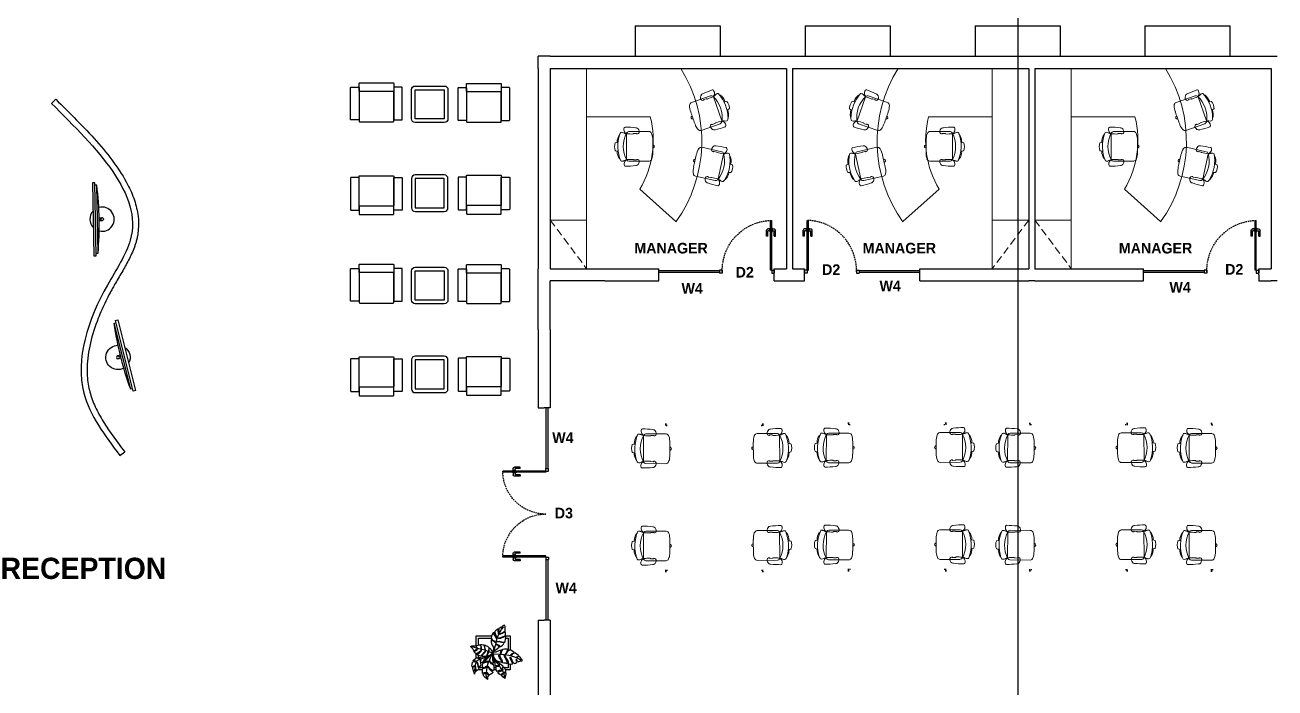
# Model space of a CAD drawing. Header units: inches. Extents: x 478327 to 492265, y -26791 to -22136.
# Drawn here: x 480597 to 481524, y -24037 to -23545 of the extents above; entities that cross this region are included whole.
import ezdxf

# ---------------------------------------------------------------- set-up
doc = ezdxf.new("R2010")
doc.units = ezdxf.units.IN
doc.header["$MEASUREMENT"] = 0
for name, pattern in [('DASHED', [0.75, 0.5, -0.25]), ('HIDDEN2', [0.1875, 0.125, -0.0625]), ('TRATTEGGIATA2', [9.525, 6.35, -3.175])]:
    doc.linetypes.add(name, pattern=pattern)
doc.layers.add('A-furniture', color=8, linetype='Continuous', lineweight=9)
doc.layers.add('I-ANNO-TEXT', color=7, linetype='Continuous', lineweight=18)
for name, color, linetype in [('C-RD-TEXT-TITLE', 4, 'Continuous'), ('Ceco.NET 17', 3, 'Continuous'), ('GLAZING', 4, 'Continuous'), ('I-FURN', 1, 'Continuous'), ('I-WALL-IN', 3, 'Continuous')]:
    doc.layers.add(name, color=color, linetype=linetype)
doc.styles.add('MICRO', font='')
doc.styles.get('MICRO').set_extended_font_data('MicrogrammaSSi', bold=True)

# ---------------------------------------------------------------- blocks, each defined once
blk = doc.blocks.new('A$C6A0E07C9')
at = {"layer": 'A-furniture'}
for p, q in [((-0.214, 0.272), (0.118, 0.288)), ((-0.012, 0.242), (-0.025, 0.242)), ((-0.011, 0.243), (-0.012, 0.242)), ((-0.008, 0.248), (-0.011, 0.243)), ((-0.011, 0.243), (-0.011, 0.243)), ((0.038, 0.251), (-0.003, 0.25)), ((0.042, 0.251), (0.045, 0.247)), ((0.045, 0.247), (0.046, 0.246)), ((0.046, 0.246), (0.048, 0.245)), ((0.048, 0.245), (0.048, 0.245)), ((0.159, 0.25), (0.179, -0.167)), ((-0.291, 0.02), (-0.289, 0.029)), ((-0.288, 0.01), (-0.291, 0.02)), ((-0.289, 0.029), (-0.284, 0.038)), ((-0.282, 0.002), (-0.288, 0.01)), ((-0.284, 0.038), (-0.276, 0.044)), ((-0.274, -0.003), (-0.282, 0.002)), ((-0.276, 0.044), (-0.267, 0.046)), ((-0.269, 0.177), (-0.266, 0.205)), ((0.315, 0.121), (0.306, 0.12)), ((0.313, 0.121), (0.347, 0.116)), ((0.315, 0.152), (0.319, 0.129)), ((0.351, 0.113), (0.36, 0.088)), ((0.364, 0.015), (0.358, -0.011)), ((0.36, 0.088), (0.366, 0.051)), ((0.366, 0.051), (0.364, 0.015)), ((-0.264, -0.004), (-0.274, -0.003)), ((-0.189, -0.217), (0.143, -0.2)), ((0.009, -0.176), (-0.004, -0.177)), ((0.009, -0.176), (0.009, -0.176)), ((0.01, -0.176), (0.009, -0.176)), ((0.013, -0.182), (0.01, -0.176)), ((0.059, -0.18), (0.018, -0.183)), ((0.063, -0.179), (0.066, -0.175)), ((0.066, -0.175), (0.067, -0.174)), ((0.067, -0.174), (0.069, -0.173)), ((0.069, -0.173), (0.069, -0.173)), ((0.296, -0.147), (0.284, -0.159)), ((0.311, -0.022), (0.322, -0.023)), ((0.32, -0.023), (0.355, -0.015)), ((0.355, -0.015), (0.356, -0.013)), ((0.356, -0.013), (0.358, -0.011))]:
    blk.add_line(p, q, dxfattribs=at)
for centre, radius, start, end in [((0.594, -0.035), 0.893, 162.1203, 164.4323), ((-0.21, 0.223), 0.0487, 94.526, 161.0109), ((0.027, 0.278), 0.0792, 129.4999, 189.1152), ((-0.022, 0.271), 0.0292, 192.0047, 264.4409), ((0.007, 0.283), 0.0635, 94.0792, 117.5938), ((-0.004, 0.244), 0.00623, 84.8455, 131.3174), ((0.224, -0.892), 1.257, 92.3594, 100.1757), ((0.037, 0.241), 0.0101, 64.5281, 88.6391), ((0.001, 1.553), 1.309, 272.0899, 276.676), ((0.117, 0.241), 0.0463, 34.0902, 88.4441), ((0.149, 0.274), 0.0211, 279.8693, 313.3434), ((-0.249, 0.025), 0.471, 334.5973, 30.9732), ((0.17, 0.245), 0.0129, 130.1366, 158.0173), ((0.187, 0.181), 0.0779, 100.0525, 108.2672), ((0.108, 0.326), 0.0879, 309.6726, 333.0223), ((0.172, 0.345), 0.0192, 28.1256, 89.2436), ((-1.125, 2.793), 2.849, 297.1157, 298.0695), ((-0.92, -0.013), 1.143, 14.0931, 15.0056), ((0.121, 0.323), 0.0749, 330.3794, 24.513), ((0.234, 0.223), 0.0597, 72.5282, 107.7011), ((0.195, 0.222), 0.0806, 25.5198, 45.5387), ((-0.301, 0.026), 0.614, 339.6108, 22.0467), ((0.128, 0.125), 0.189, 8.0925, 40.8276), ((0.182, 0.142), 0.452, 175.5289, 182.0991), ((72.219, 3.627), 72.574, 182.76527, 182.92488), ((0.31, 0.129), 0.0088, 301.088, 3.1667), ((0.347, 0.111), 0.00513, 22.8184, 91.0076), ((0.081, -0.062), 0.341, 182.481, 200.7553), ((-0.186, -0.16), 0.0572, 202.8821, 266.1169), ((0.052, -0.207), 0.0792, 176.5782, 236.1936), ((0.002, -0.206), 0.0292, 101.2525, 173.6887), ((0.017, -0.177), 0.00623, 234.376, 280.848), ((0.058, -0.17), 0.0101, 277.0543, 301.1654), ((0.152, -1.479), 1.309, 89.0174, 93.6036), ((0.138, -0.155), 0.0449, 276.7939, 330.1521), ((0.172, -0.191), 0.0211, 52.3501, 85.8241), ((0.197, -0.155), 0.0211, 212.6602, 229.0352), ((0.163, -0.292), 0.122, 63.0548, 80.6357), ((0.136, -0.248), 0.0879, 32.6712, 56.0209), ((-0.92, -0.013), 1.143, 350.6964, 351.6126), ((0.149, -0.244), 0.0749, 341.1805, 35.314), ((0.324, 0.055), 0.26, 246.1539, 250.8174), ((0.249, -0.153), 0.0392, 254.2998, 275.9911), ((0.254, -0.14), 0.0518, 269.3553, 293.3788), ((0.116, -0.038), 0.211, 328.6962, 1.8079), ((0.318, -0.031), 0.00903, 2.1237, 63.3709), ((0.031, -0.214), 0.0635, 248.0997, 271.6142), ((0.131, 0.976), 1.257, 265.5178, 273.334), ((0.202, -0.26), 0.0192, 276.4498, 337.5679)]:
    blk.add_arc(centre, radius, start, end, dxfattribs=at)
blk = doc.blocks.new('*U141')
at = {"layer": 'A-furniture'}
for p, q in [((2.5, -0.6), (2.5, 0)), ((3.3, -0.6), (0, -0.6)), ((0.8, -0.6), (0.8, -1.65)), ((1.992, -1.476), (2.525, -2.072))]:
    blk.add_line(p, q, dxfattribs=at)
at = {"layer": 'A-furniture', "linetype": 'HIDDEN2'}
blk.add_line((2.5, 0), (3.3, -0.6), dxfattribs=at)
at = {"layer": 'A-furniture'}
for centre, radius, start, end in [((1.189, -0.145), 1.554, 255.5214, 301.111), ((1.204, -0.234), 2.264, 237.868, 305.7215)]:
    blk.add_arc(centre, radius, start, end, dxfattribs=at)
for p, rotation in [((1.323, -1.428), 86.85652716130764), ((0.691, -2.585), 248.0226334994808), ((1.546, -2.651), 279.5773348211345)]:
    blk.add_blockref('A$C6A0E07C9', p, dxfattribs=dict(at, rotation=rotation))
blk = doc.blocks.new('EIHFEOUH')
at = {"linetype": 'ByBlock'}
for points in [[(275, 0), (-275, 0, 0.414214), (-285, -10), (-285, -130, 0.414214), (-275, -140), (275, -140, 0.414214), (285, -130), (285, -10, 0.414214)], [(-415, -70), (-295, -70, -0.414214), (-285, -80), (-285, -600, -0.414214), (-295, -610), (-415, -610, -0.414214), (-425, -600), (-425, -80, -0.414214)], [(-275, -140), (275, -140, -0.414214), (285, -150), (285, -630, -0.414214), (275, -640), (-275, -640, -0.414214), (-285, -630), (-285, -150, -0.414214)], [(415, -70), (295, -70, 0.414214), (285, -80), (285, -600, 0.414214), (295, -610), (415, -610, 0.414214), (425, -600), (425, -80, 0.414214)]]:
    blk.add_lwpolyline(points, format="xyb", close=True, dxfattribs=at)
blk = doc.blocks.new('*U154')
at = {"layer": 'A-furniture'}
for p, q in [((2.5, -0.6), (2.5, 0)), ((3.3, -0.6), (0, -0.6)), ((0.8, -0.6), (0.8, -1.65)), ((1.992, -1.476), (2.525, -2.072))]:
    blk.add_line(p, q, dxfattribs=at)
at = {"layer": 'A-furniture', "linetype": 'HIDDEN2'}
blk.add_line((2.5, 0), (3.3, -0.6), dxfattribs=at)
at = {"layer": 'A-furniture'}
for centre, radius, start, end in [((1.189, -0.145), 1.554, 255.5214, 301.111), ((1.204, -0.234), 2.264, 237.868, 305.7215)]:
    blk.add_arc(centre, radius, start, end, dxfattribs=at)
for p, rotation in [((1.323, -1.428), 86.85652716130764), ((0.691, -2.585), 248.0226334994808), ((1.546, -2.651), 279.5773348211345)]:
    blk.add_blockref('A$C6A0E07C9', p, dxfattribs=dict(at, rotation=rotation))
blk = doc.blocks.new('*U155')
at = {"layer": 'A-furniture'}
for p, q in [((2.5, -0.6), (2.5, 0)), ((3.3, -0.6), (0, -0.6)), ((0.8, -0.6), (0.8, -1.65)), ((1.992, -1.476), (2.525, -2.072))]:
    blk.add_line(p, q, dxfattribs=at)
at = {"layer": 'A-furniture', "linetype": 'HIDDEN2'}
blk.add_line((2.5, 0), (3.3, -0.6), dxfattribs=at)
at = {"layer": 'A-furniture'}
for centre, radius, start, end in [((1.189, -0.145), 1.554, 255.5214, 301.111), ((1.204, -0.234), 2.264, 237.868, 305.7215)]:
    blk.add_arc(centre, radius, start, end, dxfattribs=at)
for p, rotation in [((1.323, -1.428), 86.85652716130764), ((0.691, -2.585), 248.0226334994808), ((1.546, -2.651), 279.5773348211345)]:
    blk.add_blockref('A$C6A0E07C9', p, dxfattribs=dict(at, rotation=rotation))
blk = doc.blocks.new('1505774114')
for p, q in [((381, 1577, 616), (411, 1577, 616)), ((413, 1557, 26), (395, 1557, 26)), ((2781, 1557, 26), (2799, 1557, 26)), ((2813, 1577, 616), (2783, 1577, 616)), ((381, -23, 616), (411, -23, 616)), ((413, -3, 26), (395, -3, 26)), ((2781, -3, 26), (2799, -3, 26)), ((2813, -23, 616), (2783, -23, 616))]:
    blk.add_line(p, q)
at = {"extrusion": (1.22461e-16, 1, 0)}
for centre, radius in [((-381, 586, 1577), 10.5), ((-381, 586, 1577), 8.5), ((-2813, 586, 1577), 10.5), ((-2813, 586, 1577), 8.5)]:
    blk.add_circle(centre, radius, dxfattribs=at)
at = {"extrusion": (0, -1, 0)}
for centre, radius in [((381, 586, 23), 10.5), ((381, 586, 23), 8.5), ((2813, 586, 23), 10.5), ((2813, 586, 23), 8.5)]:
    blk.add_circle(centre, radius, dxfattribs=at)
blk = doc.blocks.new('glass door- 1500')
for p, q in [((410375, -9162), (410375, -8433)), ((410396, -9162), (410396, -8433)), ((411811, -9162), (411811, -8433)), ((411832, -9162), (411832, -8433)), ((410311, -8728), (410311, -8632)), ((410364, -8611), (410332, -8611)), ((410332, -8728), (410332, -8643)), ((410364, -8643), (410332, -8643)), ((410375, -8600), (410364, -8600)), ((410364, -8653), (410364, -8600)), ((410375, -8653), (410364, -8653)), ((410396, -8600), (410407, -8600)), ((410396, -8653), (410407, -8653)), ((410407, -8653), (410407, -8600)), ((410407, -8611), (410439, -8611)), ((410407, -8643), (410439, -8643)), ((410439, -8728), (410439, -8643)), ((410461, -8728), (410461, -8632)), ((411747, -8728), (411747, -8632)), ((411800, -8611), (411768, -8611)), ((411800, -8643), (411768, -8643)), ((411768, -8728), (411768, -8643)), ((411811, -8600), (411800, -8600)), ((411800, -8653), (411800, -8600)), ((411811, -8653), (411800, -8653)), ((411832, -8600), (411843, -8600)), ((411832, -8653), (411843, -8653)), ((411843, -8653), (411843, -8600)), ((411843, -8611), (411875, -8611)), ((411843, -8643), (411875, -8643)), ((411875, -8728), (411875, -8643)), ((411896, -8728), (411896, -8632)), ((410332, -8728), (410311, -8728)), ((410439, -8728), (410461, -8728)), ((411768, -8728), (411747, -8728)), ((411875, -8728), (411896, -8728)), ((410332, -9162), (410332, -9209)), ((410375, -9162), (410332, -9162)), ((410375, -9209), (410332, -9209)), ((410375, -9162), (410375, -9209)), ((410375, -9162), (410375, -9209)), ((410375, -9162), (410396, -9162)), ((411832, -9162), (411811, -9162)), ((411832, -9162), (411832, -9209)), ((411832, -9162), (411832, -9209)), ((411832, -9162), (411875, -9162)), ((411832, -9209), (411875, -9209)), ((411875, -9162), (411875, -9209))]:
    blk.add_line(p, q)
for points in [[(410375, -8433), (410396, -8433)], [(411832, -8433), (411811, -8433)]]:
    blk.add_lwpolyline(points)
at = {"linetype": 'DASHED', "ltscale": 50}
for centre, start, end in [((410375, -9162), 0, 90), ((411832, -9162), 90, 180)]:
    blk.add_arc(centre, 729, start, end, dxfattribs=at)
for centre, start, end in [((410332, -8632), 90, 180), ((410439, -8632), 0, 90), ((411768, -8632), 90, 180), ((411875, -8632), 0, 90)]:
    blk.add_arc(centre, 21.4, start, end)
blk = doc.blocks.new('glass doors- 900')
for p, q in [((387017, -14483), (387017, -14387)), ((387070, -14366), (387038, -14366)), ((387038, -14483), (387038, -14398)), ((387070, -14398), (387038, -14398)), ((387081, -14355), (387070, -14355)), ((387070, -14408), (387070, -14355)), ((387081, -14408), (387070, -14408)), ((387081, -15046), (387081, -14225)), ((387102, -15046), (387102, -14226)), ((387102, -14355), (387113, -14355)), ((387102, -14408), (387113, -14408)), ((387113, -14408), (387113, -14355)), ((387113, -14366), (387145, -14366)), ((387113, -14398), (387145, -14398)), ((387145, -14483), (387145, -14398)), ((387167, -14483), (387167, -14387)), ((387038, -14483), (387017, -14483)), ((387145, -14483), (387167, -14483)), ((387038, -15046), (387038, -15093)), ((387081, -15046), (387038, -15046)), ((387081, -15093), (387038, -15093)), ((387081, -15046), (387081, -15093)), ((387081, -15046), (387081, -15093)), ((387081, -15046), (387102, -15046)), ((387895, -15046), (387895, -15093)), ((387895, -15046), (387895, -15093)), ((387895, -15046), (387895, -15046)), ((387895, -15046), (387938, -15046)), ((387895, -15093), (387938, -15093)), ((387938, -15046), (387938, -15093))]:
    blk.add_line(p, q)
for centre, start, end in [((387038, -14387), 90, 180), ((387145, -14387), 0, 90)]:
    blk.add_arc(centre, 21.4, start, end)
at = {"linetype": 'DASHED', "ltscale": 50}
blk.add_arc((387070, -15050), 825, 358.6028, 89.255, dxfattribs=at)
blk = doc.blocks.new('asdas')
for points in [[(124, 1937.4), (95.1, 1820.9)], [(99, 1819.9), (127.9, 1936.4)], [(127.9, 1936.4), (124, 1937.4)], [(102.8, 1823.1), (129.8, 1931.8)], [(129.8, 1931.8), (126.9, 1932.5)], [(118.3, 1874.4), (123.2, 1873.2)], [(118.9, 1876.8), (121.4, 1876.2)], [(119.5, 1879.2), (124.4, 1878)], [(95.1, 1820.9), (99, 1819.9)], [(99.9, 1823.8), (102.8, 1823.1)]]:
    blk.add_lwpolyline(points)
for points in [[(102.8, 1823.1, 0.053571), (129.8, 1931.8)], [(114.2, 1858, 1.292134), (123.6, 1895.6)], [(112.8, 1892.3, 0.392563), (106.3, 1865.9)]]:
    blk.add_lwpolyline(points, format="xyb")
blk.add_circle((123.8, 1875.6), 2.5)
blk = doc.blocks.new('Drawing10')
at = {"layer": 'Ceco.NET 17', "color": 7}
for p, q in [((-0.02, 0.263), (-0.059, 0.273)), ((0.029, 0.247), (-0.02, 0.263)), ((0.07, 0.24), (0.029, 0.247)), ((0.103, 0.231), (0.07, 0.24)), ((0.156, 0.21), (0.103, 0.231)), ((0.189, 0.199), (0.156, 0.21))]:
    blk.add_line(p, q, dxfattribs=at)
for points in [[(0.331, 0.528), (0.32, 0.524), (0.312, 0.519), (0.305, 0.512), (0.303, 0.502), (0.302, 0.488), (0.297, 0.489), (0.297, 0.5), (0.294, 0.505), (0.289, 0.504), (0.28, 0.496), (0.271, 0.491), (0.266, 0.483), (0.266, 0.466), (0.266, 0.443), (0.266, 0.43), (0.262, 0.426), (0.26, 0.433), (0.259, 0.456), (0.261, 0.479), (0.255, 0.482), (0.243, 0.473), (0.234, 0.468), (0.226, 0.462), (0.22, 0.453), (0.218, 0.439), (0.225, 0.417), (0.233, 0.398), (0.243, 0.379), (0.242, 0.371), (0.236, 0.375), (0.232, 0.386), (0.223, 0.402), (0.212, 0.423), (0.209, 0.437), (0.198, 0.435), (0.188, 0.417), (0.184, 0.408), (0.18, 0.396), (0.174, 0.372), (0.189, 0.355), (0.203, 0.347), (0.221, 0.334), (0.227, 0.323), (0.23, 0.315), (0.224, 0.319), (0.217, 0.33), (0.2, 0.34), (0.183, 0.352), (0.174, 0.355), (0.174, 0.348), (0.177, 0.325), (0.183, 0.3), (0.19, 0.282), (0.203, 0.266), (0.203, 0.253), (0.194, 0.21), (0.213, 0.227), (0.233, 0.24), (0.269, 0.267), (0.269, 0.27), (0.26, 0.283), (0.237, 0.295), (0.233, 0.306), (0.241, 0.302), (0.265, 0.293), (0.279, 0.277), (0.288, 0.276), (0.289, 0.275), (0.292, 0.278), (0.308, 0.291), (0.319, 0.301), (0.325, 0.309), (0.32, 0.318), (0.302, 0.321), (0.281, 0.325), (0.255, 0.331), (0.243, 0.335), (0.248, 0.336), (0.269, 0.337), (0.297, 0.331), (0.325, 0.325), (0.335, 0.326), (0.341, 0.338), (0.345, 0.361), (0.349, 0.379), (0.349, 0.394), (0.332, 0.39), (0.302, 0.376), (0.276, 0.372), (0.258, 0.37), (0.259, 0.376), (0.278, 0.377), (0.297, 0.384), (0.318, 0.394), (0.338, 0.4), (0.346, 0.41), (0.345, 0.427), (0.343, 0.446), (0.323, 0.442), (0.306, 0.43), (0.285, 0.42), (0.272, 0.42), (0.286, 0.427), (0.309, 0.438), (0.328, 0.452), (0.34, 0.456), (0.34, 0.479), (0.34, 0.499), (0.34, 0.512), (0.336, 0.519)], [(-0.066, 0.275), (-0.059, 0.28), (-0.052, 0.283), (-0.038, 0.283), (-0.021, 0.284), (-0.008, 0.285), (-0.001, 0.28), (0.001, 0.27), (0.005, 0.258), (0.009, 0.257), (0.006, 0.266), (0.004, 0.277), (0.005, 0.287), (0.009, 0.289), (0.02, 0.292), (0.03, 0.295), (0.038, 0.296), (0.048, 0.289), (0.052, 0.271), (0.055, 0.257), (0.057, 0.245), (0.063, 0.247), (0.06, 0.265), (0.055, 0.282), (0.051, 0.293), (0.049, 0.298), (0.052, 0.3), (0.067, 0.298), (0.08, 0.297), (0.093, 0.295), (0.094, 0.279), (0.097, 0.261), (0.102, 0.245), (0.103, 0.236), (0.107, 0.232), (0.109, 0.237), (0.105, 0.253), (0.1, 0.268), (0.099, 0.281), (0.103, 0.293), (0.109, 0.29), (0.118, 0.283), (0.131, 0.278), (0.144, 0.268), (0.147, 0.25), (0.145, 0.229), (0.148, 0.216), (0.151, 0.222), (0.151, 0.232), (0.15, 0.246), (0.151, 0.254), (0.149, 0.261), (0.153, 0.261), (0.16, 0.255), (0.17, 0.243), (0.175, 0.232), (0.184, 0.219), (0.192, 0.204), (0.184, 0.192), (0.172, 0.182), (0.164, 0.173), (0.153, 0.168), (0.138, 0.166), (0.128, 0.169), (0.131, 0.178), (0.139, 0.192), (0.144, 0.201), (0.145, 0.207), (0.136, 0.207), (0.13, 0.198), (0.123, 0.175), (0.119, 0.165), (0.113, 0.16), (0.101, 0.159), (0.086, 0.159), (0.076, 0.16), (0.07, 0.168), (0.077, 0.18), (0.094, 0.197), (0.105, 0.21), (0.108, 0.221), (0.104, 0.225), (0.097, 0.212), (0.086, 0.2), (0.075, 0.19), (0.066, 0.176), (0.059, 0.166), (0.051, 0.163), (0.037, 0.164), (0.027, 0.167), (0.011, 0.182), (0.024, 0.189), (0.046, 0.208), (0.056, 0.22), (0.06, 0.228), (0.061, 0.236), (0.054, 0.234), (0.048, 0.221), (0.034, 0.207), (0.02, 0.2), (0.006, 0.19), (-0.006, 0.192), (-0.016, 0.199), (-0.022, 0.206), (-0.025, 0.215), (-0.009, 0.225), (0.006, 0.233), (0.015, 0.242), (0.01, 0.245), (0, 0.238), (-0.011, 0.232), (-0.025, 0.222), (-0.03, 0.223), (-0.033, 0.231), (-0.041, 0.249), (-0.053, 0.26), (-0.063, 0.271)], [(-0.02, -0.051), (-0.027, -0.031), (-0.033, -0.013), (-0.042, 0.014), (-0.044, 0.024), (-0.029, 0.039), (-0.019, 0.044), (-0.016, 0.05), (-0.023, 0.049), (-0.034, 0.045), (-0.042, 0.037), (-0.049, 0.037), (-0.053, 0.049), (-0.049, 0.062), (-0.045, 0.089), (-0.037, 0.094), (-0.019, 0.097), (-0.004, 0.096), (0, 0.099), (-0.007, 0.101), (-0.027, 0.105), (-0.039, 0.105), (-0.037, 0.111), (-0.028, 0.119), (-0.014, 0.13), (-0.001, 0.143), (0.017, 0.14), (0.033, 0.129), (0.045, 0.128), (0.038, 0.133), (0.027, 0.138), (0.027, 0.145), (0.037, 0.147), (0.069, 0.152), (0.123, 0.156), (0.151, 0.158), (0.123, 0.138), (0.091, 0.116), (0.071, 0.087), (0.054, 0.088), (0.05, 0.102), (0.057, 0.122), (0.054, 0.125), (0.046, 0.111), (0.044, 0.093), (0.051, 0.08), (0.055, 0.068), (0.049, 0.052), (0.039, 0.035), (0.025, 0.043), (0.021, 0.065), (0.012, 0.088), (0.004, 0.093), (0.009, 0.078), (0.014, 0.06), (0.016, 0.044), (0.023, 0.032), (0.031, 0.023), (0.024, 0.008), (0.015, -0.005), (0.009, -0.013), (0, 0), (-0.004, 0.026), (-0.01, 0.039), (-0.012, 0.029), (-0.007, 0.004), (-0.004, -0.007), (0.003, -0.017), (-0.011, -0.021), (-0.018, -0.023)], [(0.547, 0.11), (0.54, 0.118), (0.532, 0.126), (0.525, 0.137), (0.516, 0.148), (0.509, 0.156), (0.5, 0.156), (0.49, 0.152), (0.48, 0.141), (0.478, 0.146), (0.486, 0.156), (0.5, 0.159), (0.5, 0.166), (0.494, 0.172), (0.48, 0.183), (0.468, 0.192), (0.455, 0.2), (0.441, 0.194), (0.428, 0.187), (0.419, 0.178), (0.411, 0.169), (0.405, 0.172), (0.414, 0.183), (0.423, 0.191), (0.434, 0.198), (0.441, 0.202), (0.446, 0.208), (0.437, 0.213), (0.416, 0.227), (0.401, 0.232), (0.387, 0.234), (0.37, 0.217), (0.362, 0.2), (0.351, 0.184), (0.342, 0.185), (0.354, 0.197), (0.36, 0.213), (0.369, 0.226), (0.376, 0.235), (0.375, 0.241), (0.365, 0.245), (0.35, 0.245), (0.332, 0.242), (0.31, 0.239), (0.301, 0.227), (0.293, 0.205), (0.288, 0.186), (0.284, 0.196), (0.291, 0.218), (0.295, 0.226), (0.297, 0.231), (0.293, 0.234), (0.278, 0.23), (0.257, 0.222), (0.245, 0.217), (0.23, 0.21), (0.219, 0.207), (0.193, 0.203), (0.197, 0.184), (0.202, 0.158), (0.211, 0.143), (0.223, 0.13), (0.23, 0.115), (0.248, 0.106), (0.267, 0.098), (0.294, 0.089), (0.297, 0.095), (0.294, 0.111), (0.284, 0.125), (0.273, 0.14), (0.267, 0.158), (0.267, 0.172), (0.271, 0.174), (0.277, 0.171), (0.277, 0.152), (0.288, 0.135), (0.296, 0.124), (0.305, 0.103), (0.306, 0.087), (0.325, 0.084), (0.344, 0.081), (0.362, 0.076), (0.368, 0.082), (0.366, 0.093), (0.354, 0.119), (0.344, 0.135), (0.336, 0.148), (0.328, 0.168), (0.334, 0.172), (0.346, 0.152), (0.358, 0.13), (0.373, 0.107), (0.377, 0.091), (0.376, 0.078), (0.383, 0.072), (0.403, 0.068), (0.412, 0.067), (0.426, 0.069), (0.43, 0.074), (0.422, 0.085), (0.416, 0.103), (0.405, 0.125), (0.401, 0.139), (0.401, 0.148), (0.407, 0.147), (0.411, 0.135), (0.419, 0.116), (0.427, 0.095), (0.438, 0.082), (0.454, 0.076), (0.462, 0.078), (0.473, 0.085), (0.479, 0.096), (0.47, 0.116), (0.474, 0.124), (0.478, 0.112), (0.485, 0.101), (0.49, 0.094), (0.501, 0.098), (0.515, 0.102), (0.524, 0.106), (0.537, 0.105)], [(0.203, 0.147), (0.221, 0.112), (0.237, 0.101), (0.268, 0.081), (0.273, 0.073), (0.272, 0.067), (0.27, 0.056), (0.274, 0.051), (0.278, 0.064), (0.283, 0.071), (0.29, 0.066), (0.298, 0.059), (0.31, 0.052), (0.313, 0.037), (0.311, 0.023), (0.307, 0.007), (0.31, -0.006), (0.316, 0), (0.315, 0.011), (0.318, 0.027), (0.322, 0.035), (0.327, 0.03), (0.335, 0.013), (0.345, -0.005), (0.344, -0.017), (0.333, -0.03), (0.322, -0.044), (0.33, -0.043), (0.337, -0.033), (0.348, -0.031), (0.349, -0.048), (0.344, -0.067), (0.339, -0.086), (0.335, -0.104), (0.312, -0.083), (0.306, -0.071), (0.299, -0.066), (0.302, -0.055), (0.313, -0.049), (0.315, -0.041), (0.306, -0.046), (0.294, -0.053), (0.291, -0.06), (0.279, -0.055), (0.266, -0.047), (0.255, -0.032), (0.269, -0.019), (0.287, -0.014), (0.3, -0.011), (0.299, -0.004), (0.286, -0.007), (0.271, -0.009), (0.256, -0.017), (0.247, -0.019), (0.238, -0.009), (0.233, 0.008), (0.233, 0.019), (0.228, 0.033), (0.237, 0.041), (0.256, 0.042), (0.265, 0.044), (0.264, 0.049), (0.256, 0.047), (0.236, 0.046), (0.228, 0.045), (0.222, 0.073), (0.216, 0.101), (0.206, 0.131)]]:
    blk.add_lwpolyline(points, close=True, dxfattribs=at)
for points in [[(0.206, 0.225), (0.234, 0.312), (0.243, 0.364), (0.261, 0.413), (0.297, 0.476), (0.326, 0.508)], [(0, 0.276), (0, 0.4), (0.182, 0.4)], [(0.025, 0.293), (0.025, 0.375), (0.175, 0.375)], [(0.224, 0.4), (0.232, 0.4)], [(0.237, 0.375), (0.242, 0.375)], [(0.259, 0.375), (0.295, 0.375)], [(0.338, 0.4), (0.4, 0.4), (0.4, 0.232)], [(0.348, 0.375), (0.375, 0.375), (0.375, 0.24)], [(0.126, 0.15), (0.09, 0.139), (0.044, 0.125), (0.007, 0.107), (-0.008, 0.075), (-0.019, 0.031), (-0.023, -0.012)], [(0, 0.23), (0, 0.238)], [(0, 0.142), (0, 0.191)], [(0.025, 0.19), (0.025, 0.202)], [(0.025, 0.134), (0.025, 0.169)], [(0.191, 0.189), (0.191, 0.164), (0.19, 0.141), (0.192, 0.118), (0.197, 0.094), (0.2, 0.079), (0.194, 0.076), (0.179, 0.082), (0.168, 0.093), (0.161, 0.107), (0.154, 0.102), (0.16, 0.091), (0.17, 0.076), (0.189, 0.069), (0.204, 0.057), (0.205, 0.04), (0.208, 0.023), (0.207, 0.007), (0.202, -0.007), (0.191, -0.008), (0.166, 0.008), (0.152, 0.026), (0.139, 0.043), (0.134, 0.037), (0.142, 0.022), (0.155, 0.007), (0.177, -0.01), (0.191, -0.021), (0.193, -0.032), (0.183, -0.043), (0.173, -0.051), (0.157, -0.061), (0.142, -0.052), (0.13, -0.036), (0.12, -0.034), (0.124, -0.043), (0.137, -0.054), (0.149, -0.063), (0.148, -0.067), (0.134, -0.077), (0.132, -0.096), (0.132, -0.113), (0.12, -0.102), (0.105, -0.09), (0.089, -0.075), (0.081, -0.058), (0.084, -0.048), (0.105, -0.042), (0.116, -0.037), (0.111, -0.031), (0.094, -0.037), (0.081, -0.04), (0.072, -0.043), (0.072, -0.025), (0.072, -0.007), (0.072, 0.008), (0.082, 0.015), (0.108, 0.023), (0.117, 0.031), (0.121, 0.039), (0.112, 0.035), (0.102, 0.028), (0.084, 0.025), (0.072, 0.035), (0.072, 0.055), (0.078, 0.07), (0.087, 0.087), (0.099, 0.088), (0.124, 0.093), (0.14, 0.094), (0.135, 0.098), (0.121, 0.099), (0.102, 0.098), (0.098, 0.102), (0.103, 0.108), (0.116, 0.119), (0.13, 0.132), (0.191, 0.189)], [(0.185, 0.178), (0.165, 0.136), (0.14, 0.087), (0.126, 0.037), (0.12, -0.01), (0.114, -0.055), (0.117, -0.082), (0.127, -0.102)], [(0.212, 0.19), (0.269, 0.184), (0.331, 0.182), (0.383, 0.173), (0.451, 0.152), (0.511, 0.127), (0.529, 0.115)], [(0.375, 0.234), (0.375, 0.222)], [(0.072, 0), (0.018, 0)], [(0.025, 0.03), (0.025, 0.042)], [(0.11, 0.025), (0.029, 0.025)], [(0.153, 0.025), (0.14, 0.025)], [(0.179, 0), (0.164, 0)], [(0.235, 0), (0.204, 0)], [(0.231, 0.025), (0.207, 0.025)], [(0.218, 0.108), (0.265, 0.06), (0.283, 0.028), (0.312, -0.014), (0.323, -0.05), (0.331, -0.093)], [(0.315, 0), (0.309, 0)], [(0.318, 0.025), (0.311, 0.025)], [(0.375, 0.099), (0.375, 0.025), (0.33, 0.025)], [(0.4, 0.068), (0.4, 0), (0.342, 0)]]:
    blk.add_lwpolyline(points, dxfattribs=at)
for radius, start, end in [(0.152, 66.8462, 69.1635), (0.152, 207.3985, 208.1983), (0.11, 239.4978, 242.4297), (0.11, 256.133, 263.4421)]:
    blk.add_arc((0.19, 0.193), radius, start, end, dxfattribs=at)

msp = doc.modelspace()

# ---------------------------------------------------------------- linework, layer by layer
for p, q in [((481049.339, -23546.139, 6.93), (481049.339, -23568.639, 6.93)), ((481112.339, -23546.139, 6.93), (481112.339, -23568.639, 6.93)), ((481175.339, -23546.139, 6.93), (481175.339, -23568.639, 6.93)), ((481238.339, -23546.139, 6.93), (481238.339, -23568.639, 6.93)), ((481301.339, -23546.139, 6.93), (481301.339, -23568.639, 6.93)), ((481364.339, -23546.139, 6.93), (481364.339, -23568.639, 6.93)), ((481427.339, -23546.139, 6.93), (481427.339, -23568.639, 6.93)), ((481490.339, -23546.139, 6.93), (481490.339, -23568.639, 6.93)), ((480619.778, -23600.386, 6.93), (480616.607, -23603.579, 6.93)), ((480667.358, -23864.694, 6.93), (480670.952, -23861.986, 6.93))]:
    msp.add_line(p, q)
msp.add_open_spline([(480619.778, -23600.386, 6.93), (480624.994, -23605.565, 6.93), (480630.227, -23610.76, 6.93), (480640.411, -23621.188, 6.93), (480645.363, -23626.419, 6.93), (480654.674, -23636.937, 6.93), (480659.034, -23642.223, 6.93), (480666.847, -23652.881, 6.93), (480670.302, -23658.254, 6.93), (480675.123, -23667.521, 6.93), (480676.806, -23671.38, 6.93), (480679.42, -23679.185, 6.93), (480680.351, -23683.133, 6.93), (480681.223, -23690.396, 6.93), (480681.309, -23693.697, 6.93), (480680.921, -23698.648, 6.93), (480680.707, -23700.291, 6.93), (480680.208, -23702.997, 6.93), (480679.975, -23704.059, 6.93), (480679.487, -23705.972, 6.93), (480679.245, -23706.822, 6.93), (480678.718, -23708.51, 6.93), (480678.433, -23709.349, 6.93), (480677.52, -23711.853, 6.93), (480676.835, -23713.505, 6.93), (480674.692, -23718.236, 6.93), (480673.088, -23721.285, 6.93), (480669.691, -23727.361, 6.93), (480667.898, -23730.389, 6.93), (480665.223, -23734.941, 6.93), (480664.335, -23736.458, 6.93), (480662.882, -23738.989, 6.93), (480662.309, -23739.999, 6.93), (480661.182, -23742.028, 6.93), (480660.626, -23743.048, 6.93), (480658.982, -23746.124, 6.93), (480657.921, -23748.194, 6.93), (480654.856, -23754.451, 6.93), (480652.972, -23758.685, 6.93), (480648.907, -23769.02, 6.93), (480646.942, -23775.149, 6.93), (480644.13, -23787.294, 6.93), (480643.283, -23793.311, 6.93), (480642.992, -23803.485, 6.93), (480643.237, -23807.714, 6.93), (480644.198, -23813.743, 6.93), (480644.593, -23815.634, 6.93), (480645.572, -23819.362, 6.93), (480646.158, -23821.213, 6.93), (480648.189, -23826.756, 6.93), (480649.901, -23830.42, 6.93), (480653.872, -23837.705, 6.93), (480656.129, -23841.326, 6.93), (480660.998, -23848.554, 6.93), (480663.609, -23852.161, 6.93), (480667.83, -23857.843, 6.93), (480669.388, -23859.911, 6.93), (480670.952, -23861.986, 6.93)], degree=3, knots=[0, 0, 0, 0, 57.0643392, 57.0643392, 114.1286784, 114.1286784, 171.1930176, 171.1930176, 228.2573568, 228.2573568, 268.3196043, 268.3196043, 308.3818519, 308.3818519, 341.2864613, 341.2864613, 357.5985448, 357.5985448, 368.155775, 368.155775, 376.6136633, 376.6136633, 385.0715516, 385.0715516, 401.9873282, 401.9873282, 433.867763, 433.867763, 465.7481978, 465.7481978, 481.6451411, 481.6451411, 492.1933527, 492.1933527, 502.7415644, 502.7415644, 523.8379876, 523.8379876, 566.0308341, 566.0308341, 626.2175742, 626.2175742, 686.4043144, 686.4043144, 730.7486834, 730.7486834, 751.4009544, 751.4009544, 772.0532254, 772.0532254, 813.5632083, 813.5632083, 855.0731912, 855.0731912, 896.5831741, 896.5831741, 920.2540645, 920.2540645, 920.2540645, 920.2540645])
msp.add_spline([(480616.607, -23603.579, 6.93), (480675.106, -23704.902, 6.93), (480658.083, -23738.342, 6.93), (480640.698, -23818.518, 6.93), (480667.358, -23864.694, 6.93)], degree=3)
at = {"layer": 'C-RD-TEXT-TITLE', "ltscale": 0.5, "const_width": 1, "elevation": 6.93}
msp.add_lwpolyline([(481452.561, -26640.023), (481333.096, -26640.023), (481333.096, -22601.892), (481460.526, -22601.892)], dxfattribs=at)
at = {"layer": 'GLAZING', "elevation": 6.93}
for points in [[(481112.014, -23727.68), (481067.014, -23727.68)], [(481112.014, -23729.03), (481067.014, -23729.03)], [(481112.014, -23727.68), (481112.014, -23729.03)], [(481215.393, -23727.68), (481215.393, -23729.03)], [(481260.393, -23727.68), (481215.393, -23727.68)], [(481260.393, -23729.03), (481215.393, -23729.03)], [(481471.29, -23727.68), (481426.29, -23727.68)], [(481471.29, -23729.03), (481426.29, -23729.03)], [(481471.29, -23727.68), (481471.29, -23729.03)], [(480983.505, -23874.302), (480983.505, -23829.302)], [(480984.855, -23874.302), (480984.855, -23829.302)], [(480983.505, -23874.302), (480984.855, -23874.302)], [(480983.505, -23874.302), (480984.855, -23874.302)], [(480983.505, -23941.802), (480984.855, -23941.802)], [(480983.505, -23986.802), (480983.505, -23941.802)], [(480983.505, -23941.802), (480984.855, -23941.802)], [(480984.855, -23986.802), (480984.855, -23941.802)]]:
    msp.add_lwpolyline(points, dxfattribs=at)
at = {"layer": 'I-FURN', "elevation": 6.93}
for points in [[(480907.884, -23617.75), (480886.284, -23617.75, -0.4142136), (480883.584, -23615.05), (480883.584, -23593.45, -0.4142136), (480886.284, -23590.75), (480907.884, -23590.75, -0.4142136), (480910.584, -23593.45), (480910.584, -23615.05, -0.4142136)], [(480907.884, -23656.684), (480886.284, -23656.684, 0.4142136), (480883.584, -23659.384), (480883.584, -23680.984, 0.4142136), (480886.284, -23683.684), (480907.884, -23683.684, 0.4142136), (480910.584, -23680.984), (480910.584, -23659.384, 0.4142136)], [(480907.884, -23752.105), (480886.284, -23752.105, -0.4142136), (480883.584, -23749.405), (480883.584, -23727.805, -0.4142136), (480886.284, -23725.105), (480907.884, -23725.105, -0.4142136), (480910.584, -23727.805), (480910.584, -23749.405, -0.4142136)], [(480907.884, -23791.039), (480886.284, -23791.039, 0.4142136), (480883.584, -23793.739), (480883.584, -23815.339, 0.4142136), (480886.284, -23818.039), (480907.884, -23818.039, 0.4142136), (480910.584, -23815.339), (480910.584, -23793.739, 0.4142136)]]:
    msp.add_lwpolyline(points, format="xyb", close=True, dxfattribs=at)
for points in [[(480907.884, -23615.05), (480886.284, -23615.05), (480886.284, -23593.45), (480907.884, -23593.45)], [(480907.884, -23659.384), (480886.284, -23659.384), (480886.284, -23680.984), (480907.884, -23680.984)], [(480907.884, -23749.405), (480886.284, -23749.405), (480886.284, -23727.805), (480907.884, -23727.805)], [(480907.884, -23793.739), (480886.284, -23793.739), (480886.284, -23815.339), (480907.884, -23815.339)]]:
    msp.add_lwpolyline(points, close=True, dxfattribs=at)
at = {"layer": 'I-WALL-IN'}
for p, q in [((481049.339, -23546.139, 6.93), (481112.339, -23546.139, 6.93)), ((481175.339, -23546.139, 6.93), (481238.339, -23546.139, 6.93)), ((481301.339, -23546.139, 6.93), (481364.339, -23546.139, 6.93)), ((481427.339, -23546.139, 6.93), (481490.339, -23546.139, 6.93)), ((480986.376, -23568.639, 6.93), (480977.376, -23568.639, 6.93)), ((480977.376, -23577.639, 6.93), (480977.376, -23568.639, 6.93)), ((480986.376, -23568.639, 6.93), (481161.514, -23568.639, 6.93)), ((481161.514, -23568.639, 6.93), (481166.014, -23568.639, 6.93)), ((481166.014, -23568.639, 6.93), (481341.152, -23568.639, 6.93)), ((481341.152, -23568.639, 6.93), (481345.652, -23568.639, 6.93)), ((481345.652, -23568.639, 6.93), (481520.79, -23568.639, 6.93)), ((481520.79, -23568.639, 6.93), (481525.29, -23568.639, 6.93)), ((480977.376, -23577.639, 6.93), (480977.376, -23726.139, 6.93)), ((480986.376, -23577.639, 6.93), (481161.514, -23577.639, 6.93)), ((480986.376, -23577.639, 6.93), (480986.376, -23726.139, 6.93)), ((481161.514, -23577.639, 6.93), (481161.514, -23726.139, 6.93)), ((481166.014, -23577.639, 6.93), (481341.152, -23577.639, 6.93)), ((481166.014, -23577.639, 6.93), (481166.014, -23726.139, 6.93)), ((481341.152, -23577.639, 6.93), (481341.152, -23726.139, 6.93)), ((481345.652, -23577.639, 6.93), (481520.79, -23577.639, 6.93)), ((481345.652, -23577.639, 6.93), (481345.652, -23726.139, 6.93)), ((481520.79, -23577.639, 6.93), (481520.79, -23726.139, 6.93)), ((480977.376, -23771.139, 6.93), (480977.376, -23726.139, 6.93)), ((480986.376, -23726.139, 6.93), (481026.876, -23726.139, 6.93)), ((481067.014, -23730.639, 6.93), (481067.014, -23726.139, 6.93)), ((481067.014, -23735.139, 6.93), (481067.014, -23729.03, 6.93)), ((481152.514, -23730.639, 6.93), (481152.514, -23726.139, 6.93)), ((481152.514, -23735.139, 6.93), (481152.514, -23730.639, 6.93)), ((481174.893, -23730.639, 6.93), (481174.893, -23726.139, 6.93)), ((481174.893, -23735.139, 6.93), (481174.893, -23730.639, 6.93)), ((481260.393, -23730.639, 6.93), (481260.393, -23726.139, 6.93)), ((481260.393, -23735.139, 6.93), (481260.393, -23730.639, 6.93)), ((481426.29, -23730.639, 6.93), (481426.29, -23726.139, 6.93)), ((481426.29, -23735.139, 6.93), (481426.29, -23730.639, 6.93)), ((481511.79, -23730.639, 6.93), (481511.79, -23726.139, 6.93)), ((481511.79, -23730.639, 6.93), (481511.79, -23735.139, 6.93)), ((480986.376, -23771.139, 6.93), (480986.376, -23735.139, 6.93)), ((481026.876, -23735.139, 6.93), (480986.376, -23735.139, 6.93)), ((481161.514, -23735.139, 6.93), (481166.014, -23735.139, 6.93)), ((481345.652, -23735.139, 6.93), (481341.152, -23735.139, 6.93)), ((481525.29, -23735.139, 6.93), (481520.79, -23735.139, 6.93)), ((480977.376, -23771.139, 6.93), (480977.376, -23829.302, 6.93)), ((480986.376, -23771.139, 6.93), (480986.376, -23829.302, 6.93)), ((480977.376, -23829.302, 6.93), (480981.876, -23829.302, 6.93)), ((480977.376, -23986.802, 6.93), (480977.376, -24044.964, 6.93)), ((480977.376, -23986.802, 6.93), (480981.876, -23986.802, 6.93)), ((480986.376, -23986.802, 6.93), (480986.376, -24044.964, 6.93))]:
    msp.add_line(p, q, dxfattribs=at)
at = {"layer": 'I-WALL-IN', "elevation": 6.93}
for points in [[(481026.876, -23726.139), (481067.014, -23726.139)], [(481152.514, -23726.139), (481161.514, -23726.139)], [(481166.014, -23726.139), (481174.893, -23726.139)], [(481260.393, -23726.139), (481341.152, -23726.139)], [(481345.652, -23726.139), (481426.29, -23726.139)], [(481511.79, -23726.139), (481520.79, -23726.139)], [(481026.876, -23735.139), (481067.014, -23735.139)], [(481152.514, -23735.139), (481161.514, -23735.139)], [(481166.014, -23735.139), (481174.893, -23735.139)], [(481260.393, -23735.139), (481341.152, -23735.139)], [(481345.652, -23735.139), (481426.29, -23735.139)], [(481511.79, -23735.139), (481520.79, -23735.139)], [(480986.376, -23829.302), (480981.876, -23829.302)], [(480986.376, -23986.802), (480981.876, -23986.802)]]:
    msp.add_lwpolyline(points, dxfattribs=at)

# ---------------------------------------------------------------- block references
at = {"yscale": 44.99999999999999, "zscale": 44.99999999999999}
for name, p, xscale, rotation in [('*U141', (480986.376, -23577.639, 6.93), -44.99999999999999, 90), ('*U155', (481341.152, -23577.639, 6.93), 44.99999999999999, 270), ('*U154', (481345.652, -23577.639, 6.93), -44.99999999999999, 90)]:
    msp.add_blockref(name, p, dxfattribs=dict(at, xscale=xscale, rotation=rotation))
at = {"linetype": 'Continuous', "xscale": 0.45, "yscale": 0.45, "zscale": 0.45, "rotation": 15.00000000019579}
msp.add_blockref('asdas', (480818.816, -24519.111, 3.812), dxfattribs=at)
at = {"linetype": 'Continuous', "xscale": -0.45, "yscale": 0.45, "zscale": 0.45}
msp.add_blockref('asdas', (480721.65, -24635.954, 3.812), dxfattribs=at)
at = {"layer": 'A-furniture'}
for p, xscale, yscale, zscale, rotation in [((481284.377, -23856.988, 46.138), -45.00000000027777, 45, 45, 183.1434728386661), ((481063.261, -23857.976, 6.918), 45.00000000027777, 45.00000000027777, 45.00000000027777, 176.8565271613339), ((481148.849, -23857.652, 45.856), -45.00000000027777, 45, 45, 183.1434728386661), ((481198.79, -23857.312, 7.2), 45.00000000027777, 45.00000000027777, 45.00000000027777, 176.8565271613339), ((481333.261, -23857.436, 5.344), 45.00000000027777, 45.00000000027777, 45.00000000027777, 176.8565271613339), ((481418.849, -23857.112, 44.282), -45.00000000027777, 45, 45, 183.1434728386661), ((481467.732, -23857.56, 4.568), 45.00000000027777, 45.00000000027777, 45.00000000027777, 176.8565271613339), ((481063.261, -23929.976, 6.108), 45.00000000027777, 45.00000000027777, 45.00000000027777, 176.8565271613339), ((481148.849, -23929.652, 45.046), -45.00000000027777, 45, 45, 183.1434728386661), ((481198.79, -23929.312, 6.39), 45.00000000027777, 45.00000000027777, 45.00000000027777, 176.8565271613339), ((481284.377, -23928.988, 45.328), -45.00000000027777, 45, 45, 183.1434728386661), ((481333.261, -23929.436, 6.154), 45.00000000027777, 45.00000000027777, 45.00000000027777, 176.8565271613339), ((481418.849, -23929.112, 45.092), -45.00000000027777, 45, 45, 183.1434728386661), ((481467.732, -23929.56, 5.378), 45.00000000027777, 45.00000000027777, 45.00000000027777, 176.8565271613339)]:
    msp.add_blockref('A$C6A0E07C9', p, dxfattribs=dict(at, xscale=xscale, yscale=yscale, zscale=zscale, rotation=rotation))
at = {"layer": 'Ceco.NET 17', "xscale": 62.77618433859136, "yscale": 62.77618433859136, "zscale": 62.77618433859136}
msp.add_blockref('Drawing10', (480931.621, -24023.531, 17.553), dxfattribs=at)
at = {"layer": 'GLAZING'}
for p, xscale, yscale, zscale in [((498569.224, -23050.247, 6.93), -0.04500000025145709, 0.04499999998952262, 0.04499999999999744), ((463758.183, -23050.247, 6.93), 0.04500000025145709, 0.04500000025145709, 0.04500000025145709), ((498928.5, -23050.247, 6.93), -0.04500000025145709, 0.04499999998952262, 0.04499999999999744)]:
    msp.add_blockref('glass doors- 900', p, dxfattribs=dict(at, xscale=xscale, yscale=yscale, zscale=zscale))
at = {"layer": 'GLAZING', "xscale": -0.04374999998544808, "yscale": 0.04374999998544808, "zscale": 0.04375000000038654, "rotation": 90}
msp.add_blockref('glass door- 1500', (480582.314, -5922.268, 6.93), dxfattribs=at)
at = {"layer": 'I-FURN', "xscale": -0.04499999998952262, "yscale": 0.04499999998952262, "zscale": 0.04499999999999744}
for p in [(480857.55, -23588.443, 6.93), (480937.223, -23588.763, 6.93), (480857.55, -23722.798, 6.93), (480937.223, -23723.118, 6.93)]:
    msp.add_blockref('EIHFEOUH', p, dxfattribs=at)
at = {"layer": 'I-FURN', "xscale": 0.04499999998952262, "yscale": 0.04499999998952262, "zscale": 0.04499999998952262, "rotation": 180}
for p in [(480857.55, -23685.991, 6.93), (480937.223, -23685.67, 6.93), (480857.55, -23820.346, 6.93), (480937.223, -23820.025, 6.93)]:
    msp.add_blockref('EIHFEOUH', p, dxfattribs=at)
at = {"layer": 'I-FURN', "linetype": 'TRATTEGGIATA2', "xscale": 0.04499999998952262, "yscale": 0.04499999998952262, "zscale": 0.04499999998952262, "rotation": 90}
for p in [(481143.032, -23967.92, -24.807), (481278.561, -23967.256, -24.525), (481413.032, -23967.38, -24.761), (481547.504, -23967.504, -25.537)]:
    msp.add_blockref('1505774114', p, dxfattribs=at)

# ---------------------------------------------------------------- texts
at = {"layer": 'I-ANNO-TEXT', "attachment_point": 1, "style": 'MICRO'}
for s, insert, char_height in [('{\\fBahnschrift Light|b1|i0|c0|p34;MANAGER }', (481048.807, -23706.991, 6.93), 7.875), ('{\\fBahnschrift Light|b1|i0|c0|p34;MANAGER }', (481218.03, -23706.991, 6.93), 7.875), ('{\\fBahnschrift Light|b1|i0|c0|p34;MANAGER }', (481407.975, -23706.991, 6.93), 7.875), ('{\\fBahnschrift Light|b1|i0|c0|p34;D2}', (481187.985, -23722.903, 6.93), 7.875), ('{\\fBahnschrift Light|b1|i0|c0|p34;D2}', (481486.779, -23722.683, 6.93), 7.875), ('{\\fBahnschrift Light|b1|i0|c0|p34;D2}', (481123.866, -23724.824, 6.93), 7.875), ('{\\fBahnschrift Light|b1|i0|c0|p34;W4}', (481083.752, -23736.874, 6.93), 7.875), ('{\\fBahnschrift Light|b1|i0|c0|p34;W4}', (481230.525, -23734.976, 6.93), 7.875), ('{\\fBahnschrift Light|b1|i0|c0|p34;W4}', (481445.457, -23735.962, 6.93), 7.875), ('{\\fBahnschrift Light|b1|i0|c0|p34;W4}', (480987.903, -23847.521, 6.93), 7.875), ('{\\fBahnschrift Light|b1|i0|c0|p34;D3}', (480989.819, -23903.386, 6.93), 7.875), ('{\\fBahnschrift Light|b1|i0|c0|p34;RECEPTION}', (480578.942, -23940.42, 6.93), 15.75), ('{\\fBahnschrift Light|b1|i0|c0|p34;W4}', (480990.339, -23958.847, 6.93), 7.875)]:
    msp.add_mtext_dynamic_manual_height_columns(s, width=7.40993, gutter_width=1.5, heights=[0], dxfattribs=dict(at, insert=insert, char_height=char_height))

doc.saveas('drawing.dxf')
